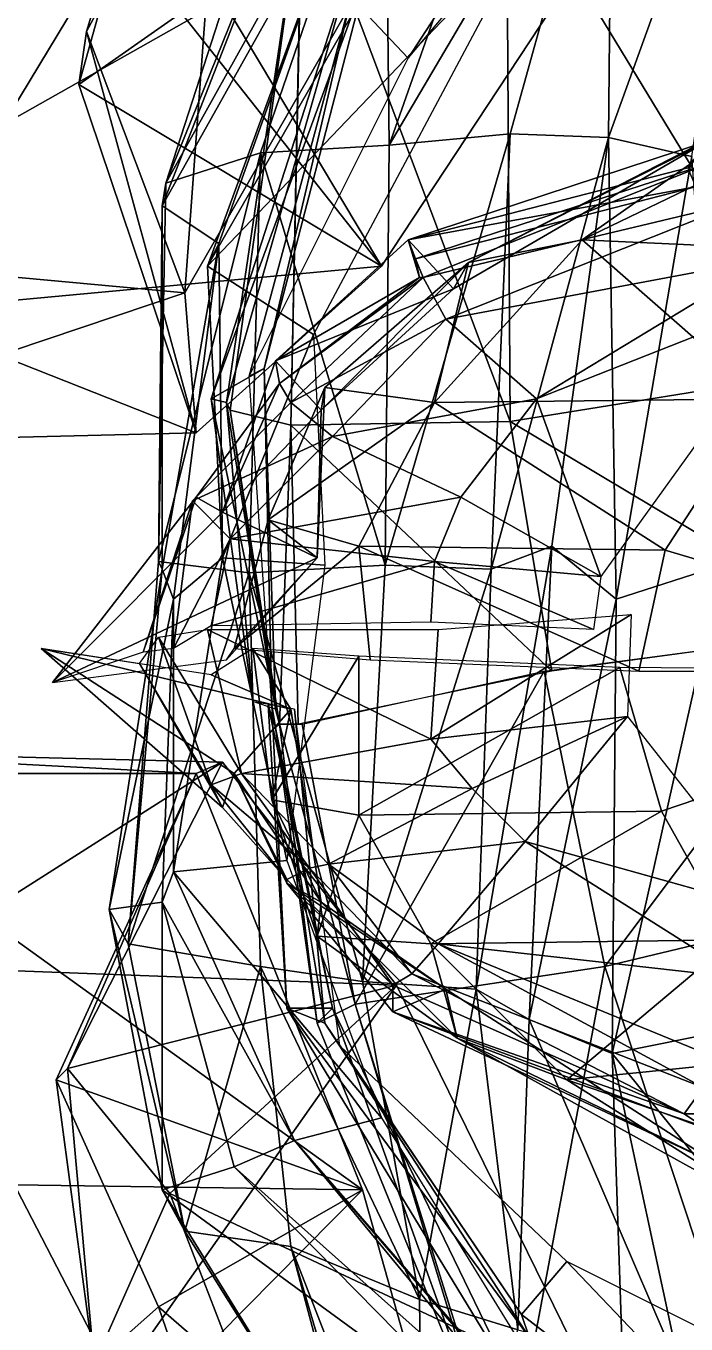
# Model space of a CAD drawing. Extents: x 4.9 to 9.1, y -6.1 to 13.5.
# Drawn here: x 7.061 to 7.352, y 2.156 to 2.728 of the extents above; entities that cross this region are included whole.
import ezdxf

# ---------------------------------------------------------------- set-up
doc = ezdxf.new("R2010")
doc.units = 0
doc.layers.get('0').update_dxf_attribs({"linetype": 'CONTINUOUS'})

msp = doc.modelspace()

# ---------------------------------------------------------------- linework, layer by layer
at = {"color": 0}
for p in [(7.19096, 2.55882, -0.13667), (7.19096, 2.34215, -0.13333)]:
    msp.add_point(p, dxfattribs=at)
for points in [[(7.22929, 2.71382, -1.72833), (7.32263, 2.85715, -1.88833), (7.20429, 2.74048, -1.895)], [(7.32263, 2.85715, -1.88833), (7.22929, 2.71382, -1.72833), (7.29929, 2.79715, -1.71833)], [(7.31929, 2.84215, -0.88333), (7.31763, 2.67882, -0.79667), (7.38096, 2.85382, -0.79833)], [(7.35429, 2.67048, -0.74667), (7.38096, 2.85382, -0.79833), (7.31763, 2.67882, -0.79667)], [(7.12429, 2.84548, -2.52333), (7.08429, 2.70215, -2.51167), (7.08763, 2.72548, -2.62333)], [(7.12429, 2.84548, -2.52333), (7.12929, 2.73382, -2.41667), (7.08429, 2.70215, -2.51167)], [(7.12429, 2.84548, -2.52333), (7.08763, 2.72548, -2.62333), (7.14763, 2.83715, -2.68333)], [(7.31929, 2.84215, -0.88333), (7.27429, 2.82715, -0.945), (7.22096, 2.67548, -0.92667)], [(7.22096, 2.67548, -0.92667), (7.27429, 2.68048, -0.865), (7.31929, 2.84215, -0.88333)], [(7.31763, 2.67882, -0.79667), (7.31929, 2.84215, -0.88333), (7.27429, 2.68048, -0.865)], [(7.13096, 2.61048, -2.69667), (7.14763, 2.83715, -2.68333), (7.08763, 2.72548, -2.62333)], [(7.14763, 2.83715, -2.68333), (7.13096, 2.61048, -2.69667), (7.23263, 2.78715, -2.78667)], [(7.21929, 2.83215, -1.03833), (7.17763, 2.82882, -1.21333), (7.12263, 2.65882, -1.205)], [(7.12263, 2.65882, -1.205), (7.16429, 2.67215, -1.03667), (7.21929, 2.83215, -1.03833)], [(7.22096, 2.67548, -0.92667), (7.21929, 2.83215, -1.03833), (7.16429, 2.67215, -1.03667)], [(7.21929, 2.83215, -1.03833), (7.22096, 2.67548, -0.92667), (7.27429, 2.82715, -0.945)], [(7.18929, 2.82382, -1.36833), (7.12263, 2.65882, -1.205), (7.17763, 2.82882, -1.21333)], [(7.20596, 2.80048, -1.51333), (7.12096, 2.64882, -1.355), (7.18929, 2.82382, -1.36833)], [(7.12263, 2.65882, -1.205), (7.18929, 2.82382, -1.36833), (7.12096, 2.64882, -1.355)], [(6.85263, 2.80048, -2.21833), (7.00096, 2.60215, -2.32), (7.11596, 2.79215, -2.22167)], [(7.12096, 2.64882, -1.355), (7.20596, 2.80048, -1.51333), (7.14596, 2.63215, -1.50333)], [(7.20596, 2.80048, -1.51333), (7.23763, 2.79048, -1.66167), (7.14096, 2.62215, -1.65333)], [(7.14096, 2.62215, -1.65333), (7.14596, 2.63215, -1.50333), (7.20596, 2.80048, -1.51333)], [(7.18263, 2.78715, -2.395), (7.18263, 2.79715, -2.55333), (7.17763, 2.55215, -2.555)], [(7.27429, 2.55382, -2.69667), (7.17763, 2.55215, -2.555), (7.18263, 2.79715, -2.55333)], [(7.18263, 2.79715, -2.55333), (7.27263, 2.80048, -2.71167), (7.27429, 2.55382, -2.69667)], [(7.40929, 2.57548, -2.77167), (7.27429, 2.55382, -2.69667), (7.27263, 2.80048, -2.71167)], [(7.27263, 2.80048, -2.71167), (7.52429, 2.79715, -2.79167), (7.40929, 2.57548, -2.77167)], [(7.21763, 2.62215, -2.33333), (7.11596, 2.79215, -2.22167), (7.00096, 2.60215, -2.32)], [(7.11596, 2.79215, -2.22167), (7.21763, 2.62215, -2.33333), (7.31096, 2.76382, -2.27667)], [(7.28263, 2.77048, -1.78667), (7.14096, 2.62215, -1.65333), (7.23763, 2.79048, -1.66167)], [(6.94929, 2.62715, -2.69333), (7.23263, 2.78715, -2.78667), (7.13096, 2.61048, -2.69667)], [(7.23263, 2.78715, -2.78667), (6.94929, 2.62715, -2.69333), (7.02763, 2.77382, -2.77833)], [(7.18263, 2.78715, -2.395), (7.14929, 2.56215, -2.21333), (7.20596, 2.76048, -2.20667)], [(7.14929, 2.56215, -2.21333), (7.18263, 2.78715, -2.395), (7.15096, 2.55882, -2.39833)], [(7.17763, 2.55215, -2.555), (7.15096, 2.55882, -2.39833), (7.18263, 2.78715, -2.395)], [(7.14096, 2.62215, -1.65333), (7.28263, 2.77048, -1.78667), (7.18763, 2.59215, -1.77)], [(7.12929, 2.73382, -2.41667), (7.31096, 2.76382, -2.27667), (7.21763, 2.62215, -2.33333)], [(7.20596, 2.76048, -2.20667), (7.14263, 2.56382, -2.07), (7.21096, 2.75048, -2.05167)], [(7.14263, 2.56382, -2.07), (7.20596, 2.76048, -2.20667), (7.14929, 2.56215, -2.21333)], [(7.16596, 2.57715, -1.925), (7.21096, 2.75048, -2.05167), (7.14263, 2.56382, -2.07)], [(7.21096, 2.75048, -2.05167), (7.16596, 2.57715, -1.925), (7.20429, 2.74048, -1.895)], [(7.20429, 2.74048, -1.895), (7.15929, 2.57382, -1.73833), (7.22929, 2.71382, -1.72833)], [(7.15929, 2.57382, -1.73833), (7.20429, 2.74048, -1.895), (7.16596, 2.57715, -1.925)], [(7.21763, 2.62215, -2.33333), (7.08429, 2.70215, -2.51167), (7.12929, 2.73382, -2.41667)], [(7.13596, 2.54882, -2.51), (7.08763, 2.72548, -2.62333), (7.08429, 2.70215, -2.51167)], [(7.08763, 2.72548, -2.62333), (7.13596, 2.54882, -2.51), (7.13096, 2.61048, -2.69667)], [(7.38929, 2.69215, -0.11167), (7.30596, 2.63382, 0.06167), (7.48596, 2.72048, -0.01)], [(7.44929, 2.62715, 0.16333), (7.48596, 2.72048, -0.01), (7.30596, 2.63382, 0.06167)], [(7.08429, 2.70215, -2.51167), (7.21763, 2.62215, -2.33333), (7.13596, 2.54882, -2.51)], [(7.36096, 2.67715, -0.16167), (7.25596, 2.62382, -0.08), (7.38929, 2.69215, -0.11167)], [(7.30596, 2.63382, 0.06167), (7.38929, 2.69215, -0.11167), (7.25596, 2.62382, -0.08)], [(7.16429, 2.67215, -1.03667), (7.21929, 2.49048, -0.93167), (7.22096, 2.67548, -0.92667)], [(7.27429, 2.68048, -0.865), (7.22096, 2.67548, -0.92667), (7.21929, 2.49048, -0.93167)], [(7.21929, 2.49048, -0.93167), (7.26596, 2.48882, -0.87833), (7.27429, 2.68048, -0.865)], [(7.36096, 2.67715, -0.16167), (7.35263, 2.66548, -0.235), (7.22929, 2.63382, -0.235)], [(7.22929, 2.63382, -0.235), (7.24929, 2.61215, -0.14667), (7.36096, 2.67715, -0.16167)], [(7.25596, 2.62382, -0.08), (7.36096, 2.67715, -0.16167), (7.24929, 2.61215, -0.14667)], [(7.31763, 2.67882, -0.79667), (7.27429, 2.68048, -0.865), (7.26596, 2.48882, -0.87833)], [(7.26596, 2.48882, -0.87833), (7.29263, 2.49882, -0.82), (7.31763, 2.67882, -0.79667)], [(7.32096, 2.47548, -0.80167), (7.31763, 2.67882, -0.79667), (7.29263, 2.49882, -0.82)], [(7.31763, 2.67882, -0.79667), (7.32096, 2.47548, -0.80167), (7.35429, 2.67048, -0.74667)], [(7.16429, 2.67215, -1.03667), (7.12263, 2.65882, -1.205), (7.11929, 2.49215, -1.20833)], [(7.11929, 2.49215, -1.20833), (7.15929, 2.48715, -1.03333), (7.16429, 2.67215, -1.03667)], [(7.21929, 2.49048, -0.93167), (7.16429, 2.67215, -1.03667), (7.15929, 2.48715, -1.03333)], [(7.36763, 2.49048, -0.71667), (7.35429, 2.67048, -0.74667), (7.32096, 2.47548, -0.80167)], [(7.35596, 2.65715, -0.28833), (7.22929, 2.63382, -0.235), (7.35263, 2.66548, -0.235)], [(7.23263, 2.62548, -0.29), (7.36096, 2.66715, -0.32833), (7.23596, 2.61715, -0.34)], [(7.36096, 2.66715, -0.32833), (7.23263, 2.62548, -0.29), (7.35596, 2.65715, -0.28833)], [(7.37596, 2.65048, -0.36667), (7.23596, 2.61715, -0.34), (7.36096, 2.66715, -0.32833)], [(7.12096, 2.64882, -1.355), (7.11929, 2.49215, -1.20833), (7.12263, 2.65882, -1.205)], [(7.22929, 2.63382, -0.235), (7.35596, 2.65715, -0.28833), (7.23263, 2.62548, -0.29)], [(7.11929, 2.49215, -1.20833), (7.12096, 2.64882, -1.355), (7.12096, 2.48882, -1.365)], [(7.14596, 2.63215, -1.50333), (7.12096, 2.48882, -1.365), (7.12096, 2.64882, -1.355)], [(7.23596, 2.61715, -0.34), (7.37596, 2.65048, -0.36667), (7.24596, 2.59882, -0.43)], [(7.38763, 2.62548, -0.44667), (7.24596, 2.59882, -0.43), (7.37596, 2.65048, -0.36667)], [(7.12096, 2.48882, -1.365), (7.14596, 2.63215, -1.50333), (7.12596, 2.47548, -1.505)], [(7.14763, 2.49382, -1.655), (7.12596, 2.47548, -1.505), (7.14596, 2.63215, -1.50333)], [(7.14596, 2.63215, -1.50333), (7.14096, 2.62215, -1.65333), (7.14763, 2.49382, -1.655)], [(7.23429, 2.61715, -0.28667), (7.17096, 2.58048, -0.23333), (7.22929, 2.63382, -0.235)], [(7.24929, 2.61215, -0.14667), (7.22929, 2.63382, -0.235), (7.17096, 2.58048, -0.23333)], [(7.22929, 2.63382, -0.235), (7.23263, 2.62548, -0.29), (7.23429, 2.61715, -0.28667)], [(7.25596, 2.62382, -0.08), (7.24096, 2.56215, 0.08667), (7.30596, 2.63382, 0.06167)], [(7.38596, 2.56382, 0.18833), (7.30596, 2.63382, 0.06167), (7.24096, 2.56215, 0.08667)], [(7.30596, 2.63382, 0.06167), (7.38596, 2.56382, 0.18833), (7.44929, 2.62715, 0.16333)], [(7.13096, 2.61048, -2.69667), (6.93263, 2.54382, -2.515), (6.94929, 2.62715, -2.69333)], [(7.23596, 2.61715, -0.34), (7.23429, 2.61715, -0.28667), (7.23263, 2.62548, -0.29)], [(7.24596, 2.59882, -0.43), (7.38763, 2.62548, -0.44667), (7.28596, 2.56382, -0.47167)], [(7.40429, 2.61048, -0.49667), (7.28596, 2.56382, -0.47167), (7.38763, 2.62548, -0.44667)], [(7.00096, 2.60215, -2.32), (7.13596, 2.54882, -2.51), (7.21763, 2.62215, -2.33333)], [(7.18763, 2.59215, -1.77), (7.14763, 2.49382, -1.655), (7.14096, 2.62215, -1.65333)], [(7.25596, 2.62382, -0.08), (7.24929, 2.61215, -0.14667), (7.19096, 2.55882, -0.13667)], [(7.19096, 2.55882, -0.13667), (7.19263, 2.56882, -0.06), (7.25596, 2.62382, -0.08)], [(7.24096, 2.56215, 0.08667), (7.25596, 2.62382, -0.08), (7.19263, 2.56882, -0.06)], [(7.17096, 2.58048, -0.23333), (7.23429, 2.61715, -0.28667), (7.17263, 2.57048, -0.285)], [(7.17263, 2.57048, -0.285), (7.23596, 2.61715, -0.34), (7.17763, 2.56215, -0.35667)], [(7.23596, 2.61715, -0.34), (7.17263, 2.57048, -0.285), (7.23429, 2.61715, -0.28667)], [(7.24596, 2.59882, -0.43), (7.17763, 2.56215, -0.35667), (7.23596, 2.61715, -0.34)], [(6.93263, 2.54382, -2.515), (7.13096, 2.61048, -2.69667), (7.13596, 2.54882, -2.51)], [(7.17096, 2.58048, -0.23333), (7.19096, 2.55882, -0.13667), (7.24929, 2.61215, -0.14667)], [(7.28596, 2.56382, -0.47167), (7.40429, 2.61048, -0.49667), (7.31429, 2.48548, -0.525)], [(7.13596, 2.54882, -2.51), (7.00096, 2.60215, -2.32), (6.93263, 2.54382, -2.515)], [(7.17763, 2.56215, -0.35667), (7.24596, 2.59882, -0.43), (7.19596, 2.54715, -0.475)], [(7.28596, 2.56382, -0.47167), (7.19596, 2.54715, -0.475), (7.24596, 2.59882, -0.43)], [(7.14763, 2.49382, -1.655), (7.18763, 2.59215, -1.77), (7.19263, 2.49048, -1.76833)], [(7.17263, 2.57048, -0.285), (7.14763, 2.51382, -0.23167), (7.17096, 2.58048, -0.23333)], [(7.19096, 2.55882, -0.13667), (7.17096, 2.58048, -0.23333), (7.14763, 2.51382, -0.23167)], [(7.14263, 2.56382, -2.07), (7.17096, 2.42882, -1.92667), (7.16596, 2.57715, -1.925)], [(7.16596, 2.57715, -1.925), (7.16929, 2.42882, -1.72833), (7.15929, 2.57382, -1.73833)], [(7.16929, 2.42882, -1.72833), (7.16596, 2.57715, -1.925), (7.17096, 2.42882, -1.92667)], [(7.27429, 2.55382, -2.69667), (7.40929, 2.57548, -2.77167), (7.42763, 2.46215, -2.71167)], [(7.17763, 2.56215, -0.35667), (7.13596, 2.52048, -0.28333), (7.17263, 2.57048, -0.285)], [(7.14763, 2.51382, -0.23167), (7.17263, 2.57048, -0.285), (7.13596, 2.52048, -0.28333)], [(7.18929, 2.49382, -0.13), (7.16763, 2.51048, -0.05167), (7.19263, 2.56882, -0.06)], [(7.24096, 2.56215, 0.08667), (7.19263, 2.56882, -0.06), (7.16763, 2.51048, -0.05167)], [(7.19263, 2.56882, -0.06), (7.19096, 2.55882, -0.13667), (7.18929, 2.49382, -0.13)], [(7.19596, 2.54715, -0.475), (7.13429, 2.51882, -0.37), (7.17763, 2.56215, -0.35667)], [(7.13596, 2.52048, -0.28333), (7.17763, 2.56215, -0.35667), (7.13429, 2.51882, -0.37)], [(7.17096, 2.42882, -1.92667), (7.14263, 2.56382, -2.07), (7.16096, 2.43048, -2.07167)], [(7.14929, 2.56215, -2.21333), (7.16096, 2.43048, -2.07167), (7.14263, 2.56382, -2.07)], [(7.16096, 2.43048, -2.07167), (7.14929, 2.56215, -2.21333), (7.17096, 2.42715, -2.22333)], [(7.15096, 2.55882, -2.39833), (7.17096, 2.42715, -2.22333), (7.14929, 2.56215, -2.21333)], [(7.16763, 2.51048, -0.05167), (7.20763, 2.49882, 0.08667), (7.24096, 2.56215, 0.08667)], [(7.19596, 2.54715, -0.475), (7.28596, 2.56382, -0.47167), (7.25263, 2.52048, -0.49167)], [(7.34263, 2.49715, 0.20167), (7.24096, 2.56215, 0.08667), (7.20763, 2.49882, 0.08667)], [(7.24096, 2.56215, 0.08667), (7.34263, 2.49715, 0.20167), (7.38596, 2.56382, 0.18833)], [(7.31429, 2.48548, -0.525), (7.25263, 2.52048, -0.49167), (7.28596, 2.56382, -0.47167)], [(7.52263, 2.44382, 0.21333), (7.38596, 2.56382, 0.18833), (7.34263, 2.49715, 0.20167)], [(7.14763, 2.51382, -0.23167), (7.18929, 2.49382, -0.13), (7.19096, 2.55882, -0.13667)], [(7.17096, 2.42715, -2.22333), (7.15096, 2.55882, -2.39833), (7.17263, 2.42048, -2.4)], [(7.17763, 2.55215, -2.555), (7.17263, 2.42048, -2.4), (7.15096, 2.55882, -2.39833)], [(7.17263, 2.42048, -2.4), (7.17763, 2.55215, -2.555), (7.18096, 2.42048, -2.56)], [(7.17763, 2.55215, -2.555), (7.27429, 2.55382, -2.69667), (7.29263, 2.44382, -2.68833)], [(7.29263, 2.44382, -2.68833), (7.18096, 2.42048, -2.56), (7.17763, 2.55215, -2.555)], [(7.42763, 2.46215, -2.71167), (7.29263, 2.44382, -2.68833), (7.27429, 2.55382, -2.69667)], [(7.13429, 2.51882, -0.37), (7.19596, 2.54715, -0.475), (7.15096, 2.50215, -0.49333)], [(7.25263, 2.52048, -0.49167), (7.15096, 2.50215, -0.49333), (7.19596, 2.54715, -0.475)], [(7.07263, 2.43882, -0.20333), (7.13596, 2.52048, -0.28333), (7.11263, 2.45215, -0.285)], [(7.13596, 2.52048, -0.28333), (7.07263, 2.43882, -0.20333), (7.14763, 2.51382, -0.23167)], [(7.13429, 2.51882, -0.37), (7.11263, 2.45215, -0.285), (7.13596, 2.52048, -0.28333)], [(7.11263, 2.45215, -0.285), (7.13429, 2.51882, -0.37), (7.12596, 2.45382, -0.37167)], [(7.15096, 2.50215, -0.49333), (7.12596, 2.45382, -0.37167), (7.13429, 2.51882, -0.37)], [(7.15096, 2.50215, -0.49333), (7.25263, 2.52048, -0.49167), (7.24096, 2.49215, -0.505)], [(7.31429, 2.48548, -0.525), (7.24096, 2.49215, -0.505), (7.25263, 2.52048, -0.49167)], [(7.18929, 2.49382, -0.13), (7.14763, 2.51382, -0.23167), (7.07263, 2.43882, -0.20333)], [(7.18929, 2.49382, -0.13), (7.15263, 2.45382, -0.075), (7.16763, 2.51048, -0.05167)], [(7.20763, 2.49882, 0.08667), (7.16763, 2.51048, -0.05167), (7.15263, 2.45382, -0.075)], [(7.12596, 2.45382, -0.37167), (7.15096, 2.50215, -0.49333), (7.14263, 2.46382, -0.49833)], [(7.24096, 2.49215, -0.505), (7.14263, 2.46382, -0.49833), (7.15096, 2.50215, -0.49333)], [(7.15263, 2.45382, -0.075), (7.21263, 2.44882, 0.08667), (7.20763, 2.49882, 0.08667)], [(7.33096, 2.44382, 0.19833), (7.20763, 2.49882, 0.08667), (7.21263, 2.44882, 0.08667)], [(7.20763, 2.49882, 0.08667), (7.33096, 2.44382, 0.19833), (7.34263, 2.49715, 0.20167)], [(7.29263, 2.49882, -0.82), (7.26596, 2.48882, -0.87833), (7.25929, 2.30382, -0.86)], [(7.25929, 2.30382, -0.86), (7.28263, 2.29048, -0.78333), (7.29263, 2.49882, -0.82)], [(7.32096, 2.47548, -0.80167), (7.29263, 2.49882, -0.82), (7.28263, 2.29048, -0.78333)], [(7.07263, 2.43882, -0.20333), (7.14929, 2.44882, -0.12), (7.18929, 2.49382, -0.13)], [(7.17596, 2.36048, -1.78), (7.12596, 2.35548, -1.65667), (7.14763, 2.49382, -1.655)], [(7.12596, 2.47548, -1.505), (7.14763, 2.49382, -1.655), (7.12596, 2.35548, -1.65667)], [(7.14763, 2.49382, -1.655), (7.19263, 2.49048, -1.76833), (7.17596, 2.36048, -1.78)], [(7.15263, 2.45382, -0.075), (7.18929, 2.49382, -0.13), (7.14929, 2.44882, -0.12)], [(7.52263, 2.44382, 0.21333), (7.34263, 2.49715, 0.20167), (7.33096, 2.44382, 0.19833)], [(7.12596, 2.47548, -1.505), (7.09763, 2.33882, -1.36667), (7.12096, 2.48882, -1.365)], [(7.10596, 2.32382, -1.18833), (7.12096, 2.48882, -1.365), (7.09763, 2.33882, -1.36667)], [(7.12096, 2.48882, -1.365), (7.10596, 2.32382, -1.18833), (7.11929, 2.49215, -1.20833)], [(7.15929, 2.48715, -1.03333), (7.11929, 2.49215, -1.20833), (7.10596, 2.32382, -1.18833)], [(7.10596, 2.32382, -1.18833), (7.16429, 2.31382, -1.02833), (7.15929, 2.48715, -1.03333)], [(7.14263, 2.46382, -0.49833), (7.24096, 2.49215, -0.505), (7.23929, 2.46548, -0.51)], [(7.15929, 2.48715, -1.03333), (7.20929, 2.30715, -0.92), (7.21929, 2.49048, -0.93167)], [(7.20929, 2.30715, -0.92), (7.15929, 2.48715, -1.03333), (7.16429, 2.31382, -1.02833)], [(7.26596, 2.48882, -0.87833), (7.21929, 2.49048, -0.93167), (7.20929, 2.30715, -0.92)], [(7.20929, 2.30715, -0.92), (7.25929, 2.30382, -0.86), (7.26596, 2.48882, -0.87833)], [(7.31096, 2.46215, -0.52667), (7.23929, 2.46548, -0.51), (7.24096, 2.49215, -0.505)], [(7.24096, 2.49215, -0.505), (7.31429, 2.48548, -0.525), (7.31096, 2.46215, -0.52667)], [(7.36763, 2.49048, -0.71667), (7.32096, 2.47548, -0.80167), (7.31929, 2.27548, -0.73333)], [(7.31929, 2.27548, -0.73333), (7.46929, 2.30548, -0.61667), (7.36763, 2.49048, -0.71667)], [(7.09763, 2.33882, -1.36667), (7.12596, 2.47548, -1.505), (7.12096, 2.34215, -1.51167)], [(7.12596, 2.35548, -1.65667), (7.12096, 2.34215, -1.51167), (7.12596, 2.47548, -1.505)], [(7.28263, 2.29048, -0.78333), (7.31929, 2.27548, -0.73333), (7.32096, 2.47548, -0.80167)], [(7.23929, 2.41382, -0.505), (7.32763, 2.46881, -0.52833), (7.32596, 2.42382, -0.53)], [(7.32763, 2.46881, -0.52833), (7.23929, 2.41382, -0.505), (7.24263, 2.46215, -0.51667)], [(7.11096, 2.44715, -0.28167), (7.11929, 2.45882, -0.37), (7.14263, 2.39382, -0.375)], [(7.11929, 2.45882, -0.37), (7.14096, 2.46215, -0.49667), (7.15596, 2.39882, -0.48167)], [(7.15596, 2.39882, -0.48167), (7.14263, 2.39382, -0.375), (7.11929, 2.45882, -0.37)], [(7.14096, 2.46215, -0.49667), (7.24263, 2.46215, -0.51667), (7.23929, 2.41382, -0.505)], [(7.23929, 2.41382, -0.505), (7.15596, 2.39882, -0.48167), (7.14096, 2.46215, -0.49667)], [(7.42763, 2.46215, -2.71167), (7.31596, 2.31382, -2.69833), (7.28929, 2.44382, -2.69667)], [(7.31596, 2.31382, -2.69833), (7.42763, 2.46215, -2.71167), (7.43429, 2.34215, -2.76833)], [(7.06763, 2.45382, -0.21167), (7.11096, 2.44715, -0.28167), (7.14763, 2.38382, -0.27833)], [(7.14763, 2.38382, -0.27833), (7.15263, 2.39882, -0.24833), (7.06763, 2.45382, -0.21167)], [(7.17763, 2.42715, -0.13667), (7.06763, 2.45382, -0.21167), (7.15263, 2.39882, -0.24833)], [(7.06763, 2.45382, -0.21167), (7.17763, 2.42715, -0.13667), (7.14263, 2.44215, -0.12)], [(7.16096, 2.45382, -0.06333), (7.14263, 2.44215, -0.12), (7.17763, 2.42715, -0.13667)], [(7.17763, 2.42715, -0.13667), (7.16929, 2.38715, -0.06333), (7.16096, 2.45382, -0.06333)], [(7.20763, 2.45048, 0.085), (7.16096, 2.45382, -0.06333), (7.16929, 2.38715, -0.06333)], [(7.14263, 2.39382, -0.375), (7.14763, 2.38382, -0.27833), (7.11096, 2.44715, -0.28167)], [(7.16929, 2.38715, -0.06333), (7.20763, 2.38048, 0.08333), (7.20763, 2.45048, 0.085)], [(7.32263, 2.44548, 0.19667), (7.20763, 2.45048, 0.085), (7.20763, 2.38048, 0.08333)], [(7.28929, 2.44382, -2.69667), (7.20596, 2.29715, -2.55333), (7.18263, 2.42048, -2.55167)], [(7.20596, 2.29715, -2.55333), (7.28929, 2.44382, -2.69667), (7.31596, 2.31382, -2.69833)], [(7.20763, 2.38048, 0.08333), (7.34096, 2.38215, 0.19), (7.32263, 2.44548, 0.19667)], [(7.52263, 2.44382, 0.21333), (7.32263, 2.44548, 0.19667), (7.34096, 2.38215, 0.19)], [(7.52263, 2.44382, 0.21333), (7.34096, 2.38215, 0.19), (7.37263, 2.32548, 0.17833)], [(7.15263, 2.39882, -0.24833), (7.19096, 2.34215, -0.13333), (7.17763, 2.42715, -0.13667)], [(7.16929, 2.42882, -1.92333), (7.16763, 2.42882, -2.07667), (7.17596, 2.29548, -2.07333)], [(7.19596, 2.29548, -2.22333), (7.17596, 2.29548, -2.07333), (7.16763, 2.42882, -2.07667)], [(7.16763, 2.42882, -2.07667), (7.17096, 2.41882, -2.215), (7.19596, 2.29548, -2.22333)], [(7.17929, 2.42715, -1.73), (7.16929, 2.42882, -1.92333), (7.19263, 2.28882, -1.92667)], [(7.17596, 2.29548, -2.07333), (7.19263, 2.28882, -1.92667), (7.16929, 2.42882, -1.92333)], [(7.16929, 2.38715, -0.06333), (7.17763, 2.42715, -0.13667), (7.19096, 2.34215, -0.13333)], [(7.19263, 2.28882, -1.92667), (7.19929, 2.27882, -1.72667), (7.17929, 2.42715, -1.73)], [(7.17096, 2.41882, -2.215), (7.17263, 2.42048, -2.4), (7.18929, 2.28882, -2.4)], [(7.18929, 2.28882, -2.4), (7.19596, 2.29548, -2.22333), (7.17096, 2.41882, -2.215)], [(7.20596, 2.29715, -2.55333), (7.18929, 2.28882, -2.4), (7.17263, 2.42048, -2.4)], [(7.17263, 2.42048, -2.4), (7.18263, 2.42048, -2.55167), (7.20596, 2.29715, -2.55333)], [(7.32596, 2.42382, -0.53), (7.25763, 2.39215, -0.495), (7.23929, 2.41382, -0.505)], [(7.32596, 2.42382, -0.53), (7.28096, 2.36882, -0.485), (7.25763, 2.39215, -0.495)], [(7.28096, 2.36882, -0.485), (7.32596, 2.42382, -0.53), (7.39429, 2.33715, -0.50833)], [(7.15596, 2.39882, -0.48167), (7.23929, 2.41382, -0.505), (7.25763, 2.39215, -0.495)], [(6.94763, 2.40882, -2.455), (7.14763, 2.40382, -2.44667), (7.13596, 2.39882, -2.635)], [(7.14763, 2.40382, -2.44667), (6.94763, 2.40882, -2.455), (7.00596, 2.31382, -2.30667)], [(7.13596, 2.39882, -2.635), (6.95429, 2.39882, -2.65), (6.94763, 2.40882, -2.455)], [(7.00596, 2.31382, -2.30667), (7.22429, 2.30548, -2.30333), (7.14763, 2.40382, -2.44667)], [(7.07929, 2.26882, -2.47), (7.14763, 2.40382, -2.44667), (7.22429, 2.30548, -2.30333)], [(7.07929, 2.26882, -2.47), (7.13596, 2.39882, -2.635), (7.14763, 2.40382, -2.44667)], [(6.95429, 2.39882, -2.65), (7.13596, 2.39882, -2.635), (7.20929, 2.21548, -2.79833)], [(7.20929, 2.21548, -2.79833), (6.97429, 2.21882, -2.78667), (6.95429, 2.39882, -2.65)], [(7.13596, 2.39882, -2.635), (7.07929, 2.26882, -2.47), (7.07429, 2.26382, -2.595)], [(7.07429, 2.26382, -2.595), (7.20929, 2.21548, -2.79833), (7.13596, 2.39882, -2.635)], [(7.15596, 2.39882, -0.48167), (7.18596, 2.35715, -0.37), (7.14263, 2.39382, -0.375)], [(7.15263, 2.39882, -0.24833), (7.14763, 2.38382, -0.27833), (7.17596, 2.35215, -0.29333)], [(7.17596, 2.35215, -0.29333), (7.17596, 2.35048, -0.23833), (7.15263, 2.39882, -0.24833)], [(7.19096, 2.34215, -0.13333), (7.15263, 2.39882, -0.24833), (7.17596, 2.35048, -0.23833)], [(7.25763, 2.39215, -0.495), (7.19429, 2.35882, -0.46), (7.15596, 2.39882, -0.48167)], [(7.18596, 2.35715, -0.37), (7.15596, 2.39882, -0.48167), (7.19429, 2.35882, -0.46)], [(7.17596, 2.35215, -0.29333), (7.14263, 2.39382, -0.375), (7.18596, 2.35715, -0.37)], [(7.14263, 2.39382, -0.375), (7.17596, 2.35215, -0.29333), (7.14763, 2.38382, -0.27833)], [(7.19429, 2.35882, -0.46), (7.25763, 2.39215, -0.495), (7.28096, 2.36882, -0.485)], [(7.19096, 2.34215, -0.13333), (7.18929, 2.32715, -0.07167), (7.16929, 2.38715, -0.06333)], [(7.20763, 2.38048, 0.08333), (7.16929, 2.38715, -0.06333), (7.18929, 2.32715, -0.07167)], [(7.18929, 2.32715, -0.07167), (7.23929, 2.32382, 0.08), (7.20763, 2.38048, 0.08333)], [(7.34096, 2.38215, 0.19), (7.20763, 2.38048, 0.08333), (7.23929, 2.32382, 0.08)], [(7.23929, 2.32382, 0.08), (7.37263, 2.32548, 0.17833), (7.34096, 2.38215, 0.19)], [(7.28096, 2.36882, -0.485), (7.24263, 2.32382, -0.43667), (7.19429, 2.35882, -0.46)], [(7.24263, 2.32382, -0.43667), (7.28096, 2.36882, -0.485), (7.37596, 2.30882, -0.45667)], [(7.39429, 2.33715, -0.50833), (7.37596, 2.30882, -0.45667), (7.28096, 2.36882, -0.485)], [(7.12096, 2.34215, -1.51167), (7.12596, 2.35548, -1.65667), (7.17929, 2.23715, -1.65667)], [(7.12596, 2.35548, -1.65667), (7.17596, 2.36048, -1.78), (7.21763, 2.24715, -1.78)], [(7.21763, 2.24715, -1.78), (7.17929, 2.23715, -1.65667), (7.12596, 2.35548, -1.65667)], [(7.18596, 2.35715, -0.37), (7.22263, 2.30548, -0.31167), (7.17596, 2.35215, -0.29333)], [(7.19429, 2.35882, -0.46), (7.23096, 2.31048, -0.365), (7.18596, 2.35715, -0.37)], [(7.22263, 2.30548, -0.31167), (7.18596, 2.35715, -0.37), (7.23096, 2.31048, -0.365)], [(7.23096, 2.31048, -0.365), (7.19429, 2.35882, -0.46), (7.24263, 2.32382, -0.43667)], [(7.17596, 2.35048, -0.23833), (7.17596, 2.35215, -0.29333), (7.22263, 2.30548, -0.31167)], [(7.22263, 2.30548, -0.31167), (7.22263, 2.29382, -0.24167), (7.17596, 2.35048, -0.23833)], [(7.24596, 2.30382, -0.15), (7.17596, 2.35048, -0.23833), (7.22263, 2.29382, -0.24167)], [(7.17596, 2.35048, -0.23833), (7.24596, 2.30382, -0.15), (7.19096, 2.34215, -0.13333)], [(7.12096, 2.34215, -1.51167), (7.12096, 2.21548, -1.37), (7.09763, 2.33882, -1.36667)], [(7.13096, 2.19715, -1.19833), (7.09763, 2.33882, -1.36667), (7.12096, 2.21548, -1.37)], [(7.09763, 2.33882, -1.36667), (7.13096, 2.19715, -1.19833), (7.10596, 2.32382, -1.18833)], [(7.17929, 2.23715, -1.65667), (7.15263, 2.22548, -1.51667), (7.12096, 2.34215, -1.51167)], [(7.12096, 2.21548, -1.37), (7.12096, 2.34215, -1.51167), (7.15263, 2.22548, -1.51667)], [(7.19096, 2.34215, -0.13333), (7.25096, 2.28215, -0.09333), (7.18929, 2.32715, -0.07167)], [(7.25096, 2.28215, -0.09333), (7.19096, 2.34215, -0.13333), (7.24596, 2.30382, -0.15)], [(7.43429, 2.34215, -2.76833), (7.38096, 2.11715, -2.725), (7.31596, 2.31382, -2.69833)], [(7.23929, 2.32382, 0.08), (7.18929, 2.32715, -0.07167), (7.25096, 2.28215, -0.09333)], [(7.16429, 2.31382, -1.02833), (7.10596, 2.32382, -1.18833), (7.13096, 2.19715, -1.19833)], [(7.24263, 2.32382, -0.43667), (7.35929, 2.26048, -0.355), (7.23096, 2.31048, -0.365)], [(7.37263, 2.32548, 0.17833), (7.23929, 2.32382, 0.08), (7.29929, 2.26382, 0.04833)], [(7.25096, 2.28215, -0.09333), (7.29929, 2.26382, 0.04833), (7.23929, 2.32382, 0.08)], [(7.37596, 2.30882, -0.45667), (7.36429, 2.27382, -0.39333), (7.24263, 2.32382, -0.43667)], [(7.35929, 2.26048, -0.355), (7.24263, 2.32382, -0.43667), (7.36429, 2.27382, -0.39333)], [(7.29929, 2.26382, 0.04833), (7.44763, 2.27882, 0.15167), (7.37263, 2.32548, 0.17833)], [(6.86096, 2.13882, -2.23833), (7.10096, 2.13048, -2.24167), (7.00596, 2.31382, -2.30667)], [(7.22429, 2.30548, -2.30333), (7.00596, 2.31382, -2.30667), (7.10096, 2.13048, -2.24167)], [(7.13096, 2.19715, -1.19833), (7.17763, 2.19048, -1.03167), (7.16429, 2.31382, -1.02833)], [(7.23429, 2.16715, -0.93833), (7.16429, 2.31382, -1.02833), (7.17763, 2.19048, -1.03167)], [(7.16429, 2.31382, -1.02833), (7.23429, 2.16715, -0.93833), (7.20929, 2.30715, -0.92)], [(7.31596, 2.31382, -2.69833), (7.27263, 2.08382, -2.54833), (7.20596, 2.29715, -2.55333)], [(7.23096, 2.31048, -0.365), (7.35096, 2.24882, -0.31833), (7.22263, 2.30548, -0.31167)], [(7.35096, 2.24882, -0.31833), (7.23096, 2.31048, -0.365), (7.35929, 2.26048, -0.355)], [(7.27263, 2.08382, -2.54833), (7.31596, 2.31382, -2.69833), (7.38096, 2.11715, -2.725)], [(7.22429, 2.30548, -2.30333), (7.12429, 2.21382, -2.39), (7.07929, 2.26882, -2.47)], [(7.10096, 2.13048, -2.24167), (7.31263, 2.12548, -2.26167), (7.22429, 2.30548, -2.30333)], [(7.12429, 2.21382, -2.39), (7.22429, 2.30548, -2.30333), (7.31263, 2.12548, -2.26167)], [(7.25929, 2.30382, -0.86), (7.20929, 2.30715, -0.92), (7.23429, 2.16715, -0.93833)], [(7.22263, 2.29382, -0.24167), (7.22263, 2.30548, -0.31167), (7.35096, 2.24882, -0.31833)], [(7.22263, 2.29382, -0.24167), (7.36763, 2.22548, -0.19667), (7.24596, 2.30382, -0.15)], [(7.23429, 2.16715, -0.93833), (7.27763, 2.15382, -0.87), (7.25929, 2.30382, -0.86)], [(7.25096, 2.28215, -0.09333), (7.24596, 2.30382, -0.15), (7.36763, 2.22548, -0.19667)], [(7.28263, 2.29048, -0.78333), (7.25929, 2.30382, -0.86), (7.27763, 2.15382, -0.87)], [(7.46929, 2.30548, -0.61667), (7.31929, 2.27548, -0.73333), (7.46763, 2.09215, -0.67167)], [(7.19263, 2.28882, -1.92667), (7.17596, 2.29548, -2.07333), (7.28263, 2.15048, -2.06667)], [(7.27429, 2.13382, -2.22), (7.28263, 2.15048, -2.06667), (7.17596, 2.29548, -2.07333)], [(7.17596, 2.29548, -2.07333), (7.19596, 2.29548, -2.22333), (7.27429, 2.13382, -2.22)], [(7.20596, 2.29715, -2.55333), (7.26596, 2.10048, -2.40333), (7.18929, 2.28882, -2.4)], [(7.19596, 2.29548, -2.22333), (7.18929, 2.28882, -2.4), (7.26596, 2.10048, -2.40333)], [(7.26596, 2.10048, -2.40333), (7.27429, 2.13382, -2.22), (7.19596, 2.29548, -2.22333)], [(7.26596, 2.10048, -2.40333), (7.20596, 2.29715, -2.55333), (7.27263, 2.08382, -2.54833)], [(7.35096, 2.24882, -0.31833), (7.36096, 2.24215, -0.255), (7.22263, 2.29382, -0.24167)], [(7.36763, 2.22548, -0.19667), (7.22263, 2.29382, -0.24167), (7.36096, 2.24215, -0.255)], [(7.19929, 2.27882, -1.72667), (7.19263, 2.28882, -1.92667), (7.27929, 2.16048, -1.92667)], [(7.28263, 2.15048, -2.06667), (7.27929, 2.16048, -1.92667), (7.19263, 2.28882, -1.92667)], [(7.27763, 2.15382, -0.87), (7.34929, 2.13548, -0.80167), (7.28263, 2.29048, -0.78333)], [(7.31929, 2.27548, -0.73333), (7.28263, 2.29048, -0.78333), (7.34929, 2.13548, -0.80167)], [(7.36763, 2.22548, -0.19667), (7.40763, 2.19548, -0.095), (7.25096, 2.28215, -0.09333)], [(7.29929, 2.26382, 0.04833), (7.25096, 2.28215, -0.09333), (7.40763, 2.19548, -0.095)], [(7.27929, 2.16048, -1.92667), (7.29929, 2.18382, -1.72333), (7.19929, 2.27882, -1.72667)], [(7.44763, 2.27882, 0.15167), (7.29929, 2.26382, 0.04833), (7.54763, 2.17882, -0.01)], [(7.31929, 2.27548, -0.73333), (7.34929, 2.13548, -0.80167), (7.32929, 1.98048, -0.79)], [(7.32929, 1.98048, -0.79), (7.46763, 2.09215, -0.67167), (7.31929, 2.27548, -0.73333)], [(7.09096, 2.13882, -2.51167), (7.07429, 2.26382, -2.595), (7.07929, 2.26882, -2.47)], [(7.09096, 2.13882, -2.51167), (7.11929, 2.16382, -2.68167), (7.07429, 2.26382, -2.595)], [(7.20929, 2.21548, -2.79833), (7.07429, 2.26382, -2.595), (7.11929, 2.16382, -2.68167)], [(7.09096, 2.13882, -2.51167), (7.07929, 2.26882, -2.47), (7.12429, 2.21382, -2.39)], [(7.40763, 2.19548, -0.095), (7.54763, 2.17882, -0.01), (7.29929, 2.26382, 0.04833)], [(7.35929, 2.26048, -0.355), (7.61596, 2.24882, -0.30167), (7.35096, 2.24882, -0.31833)], [(7.17929, 2.23715, -1.65667), (7.21763, 2.24715, -1.78), (7.33263, 2.06048, -1.81833)], [(7.36096, 2.24215, -0.255), (7.35096, 2.24882, -0.31833), (7.61596, 2.24882, -0.30167)], [(7.17929, 2.23715, -1.65667), (7.28929, 2.10382, -1.525), (7.15263, 2.22548, -1.51667)], [(7.33263, 2.06048, -1.81833), (7.31263, 2.08215, -1.65667), (7.17929, 2.23715, -1.65667)], [(7.28929, 2.10382, -1.525), (7.17929, 2.23715, -1.65667), (7.31263, 2.08215, -1.65667)], [(7.15263, 2.22548, -1.51667), (7.26929, 2.10715, -1.37833), (7.12096, 2.21548, -1.37)], [(7.26929, 2.10715, -1.37833), (7.15263, 2.22548, -1.51667), (7.28929, 2.10382, -1.525)], [(7.20929, 2.21548, -2.79833), (7.04263, 2.04715, -2.74833), (6.97429, 2.21882, -2.78667)], [(7.04263, 2.04715, -2.74833), (7.20929, 2.21548, -2.79833), (7.25763, 2.04382, -2.75667)], [(7.09096, 2.13882, -2.51167), (7.12429, 2.21382, -2.39), (7.16429, 2.11048, -2.37833)], [(7.11929, 2.16382, -2.68167), (7.25763, 2.04382, -2.75667), (7.20929, 2.21548, -2.79833)], [(7.20929, 2.07215, -1.215), (7.12096, 2.21548, -1.37), (7.26929, 2.10715, -1.37833)], [(7.12096, 2.21548, -1.37), (7.20929, 2.07215, -1.215), (7.13096, 2.19715, -1.19833)], [(7.31263, 2.12548, -2.26167), (7.16429, 2.11048, -2.37833), (7.12429, 2.21382, -2.39)], [(7.17763, 2.19048, -1.03167), (7.13096, 2.19715, -1.19833), (7.20929, 2.07215, -1.215)], [(7.20929, 2.07215, -1.215), (7.21763, 2.05548, -1.05), (7.17763, 2.19048, -1.03167)], [(7.23596, 2.04048, -0.94167), (7.17763, 2.19048, -1.03167), (7.21763, 2.05548, -1.05)], [(7.17763, 2.19048, -1.03167), (7.23596, 2.04048, -0.94167), (7.23429, 2.16715, -0.93833)], [(7.29929, 2.18382, -1.72333), (7.27929, 2.16048, -1.92667), (7.43929, 2.03715, -1.91)], [(7.43929, 2.03715, -1.91), (7.44596, 2.11048, -1.71333), (7.29929, 2.18382, -1.72333)], [(7.27763, 2.15382, -0.87), (7.23429, 2.16715, -0.93833), (7.23596, 2.04048, -0.94167)], [(7.09096, 2.13882, -2.51167), (7.15429, 2.06215, -2.65333), (7.11929, 2.16382, -2.68167)], [(7.25763, 2.04382, -2.75667), (7.11929, 2.16382, -2.68167), (7.15429, 2.06215, -2.65333)], [(7.28263, 2.15048, -2.06667), (7.43929, 2.03715, -1.91), (7.27929, 2.16048, -1.92667)]]:
    msp.add_3dface(points, dxfattribs=at)

doc.saveas('drawing.dxf')
